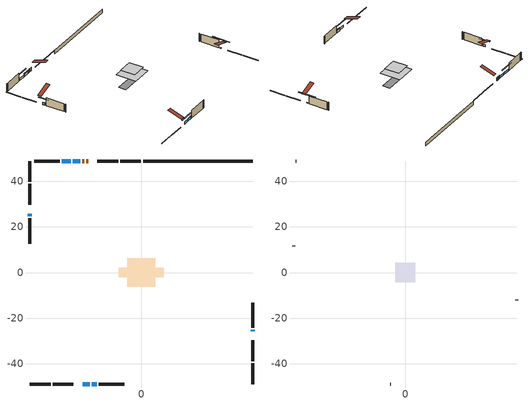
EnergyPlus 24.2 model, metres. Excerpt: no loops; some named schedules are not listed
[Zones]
conditioned space
 floor adiabatic (AdiabaticFloorConstruction): -6.21,-6.21 -6.21,6.21 6.21,6.21 6.21,-6.21 z3.05
 floor foundation (Slab1 construction): -9.85,-2.19 -9.85,2.19 9.85,2.19 9.85,-2.19 z-1.68
 wall outside (RimJoist1 construction): -0.13,48.96 -9.28,48.96 / -48.96,-48.96 -39.81,-48.96 / -48.96,48.96 -48.96,39.81 / 48.96,-48.96 48.96,-39.81 z0.61:0.91
 wall outside (RimJoist2 construction): -10.2,48.96 -19.24,48.96 / -38.88,-48.96 -29.85,-48.96 / -48.96,38.88 -48.96,29.85 / 48.96,-38.88 48.96,-29.85 z0.61:0.91
 wall outside (AdiabaticWallConstruction 1): -23.33,48.96 -24.17,48.96 / -25.1,48.96 -25.94,48.96 z0.61:2.64
 wall outside (AdiabaticWallConstruction): -26.87,48.96 -29.99,48.96 z0.61:1.97; -48.96,25.76 -48.96,24.67 z0.61:2.02; -25.76,-48.96 -22.7,-48.96 z0.61:1.93; 48.96,-25.76 48.96,-25.2 z0.61:0.97; -21.78,-48.96 -19.48,-48.96 z0.61:2.1; -30.92,48.96 -34.86,48.96 z0.61:1.89
 wall outside (Wall1 construction): -35.79,48.96 -46.89,48.96 / -18.55,-48.96 -7.46,-48.96 / -48.96,23.75 -48.96,12.65 / 48.96,-24.28 48.96,-13.18 z0.61:5.49
 wall foundation (FoundationWall1 construction): 0.8,48.96,-1.68 0.8,48.96,0.61 44.14,48.96,0.61 44.14,48.96,0.57 48.96,48.96,0.57 48.96,48.96,-1.68
 window (WindowConstruction): -26.87,48.96 -29.99,48.96 z0.61:1.97
 window (WindowConstruction 3): -48.96,25.76 -48.96,24.67 z0.61:2.02
 window (WindowConstruction 4): -25.76,-48.96 -22.7,-48.96 z0.61:1.93
 window (WindowConstruction 5): 48.96,-25.76 48.96,-25.21 z0.61:0.97
 window (WindowConstruction 1): -21.78,-48.96 -19.48,-48.96 z0.61:2.1
 window (WindowConstruction 2): -30.92,48.96 -34.86,48.96 z0.61:1.89
 door (Door): -23.33,48.96 -24.17,48.96 z0.61:2.64
 door (Door 1): -25.1,48.96 -25.94,48.96 z0.61:2.64
 ceiling adiabatic (AdiabaticFloorConstruction): 6.21,-6.21 6.21,6.21 -6.21,6.21 -6.21,-6.21 z3.05
attic - vented
 floor to conditioned space (Floor1 construction Reversed): -4.35,-4.35 -4.35,4.35 4.35,4.35 4.35,-4.35 z5.49
 wall outside (Wall3 construction): -47.82,48.96 -48.03,48.96 / -6.53,-48.96 -6.32,-48.96 / -48.96,11.72 -48.96,11.51 / 48.96,-12.25 48.96,-12.04 z0.61:5.49
 roof outside (Roof1 construction): -22.4,48.96,5.49 -22.4,40.48,8.31 -20.16,40.48,8.31 -20.16,48.96,5.49; -26.69,-48.96,5.49 -26.69,-40.48,8.31 -28.92,-40.48,8.31 -28.92,-48.96,5.49; -48.96,26.69,5.49 -40.48,26.69,8.31 -40.48,28.92,8.31 -48.96,28.92,5.49; 48.96,-26.69,5.49 40.48,-26.69,8.31 40.48,-28.92,8.31 48.96,-28.92,5.49
shading: -30.19,48.96 -26.66,48.96 -26.66,49.37 -30.19,49.37 z2.17; -48.96,22.03 -48.96,28.4 -49.37,28.4 -49.37,22.03 z4.66; -20.07,-48.96 -28.4,-48.96 -28.4,-49.37 -20.07,-49.37 z4.57; 48.96,-20.13 48.96,-30.84 49.37,-30.84 49.37,-20.13 z6.05; -19.28,-48.96 -21.98,-48.96 -21.98,-49.37 -19.28,-49.37 z2.3; -37.5,48.96 -28.28,48.96 -28.28,49.37 -37.5,49.37 z4.53
[Building]
Building 1: Terrain=Suburbs
[Site:Location]
Montreal Intl AP_QC: Latitude {deg}=45.47; Longitude {deg}=-73.74; Time Zone {hr}=-5; Elevation {m}=36; Keep Site Location Information=Yes
[Site:GroundTemperature:Shallow]
2.07863, -0.316383, -0.508184, 0.628371, 5.19101, 9.73239, 13.6695, 16.1636, 16.3755, 14.347, 10.5102, 6.10817
[Site:WaterMainsTemperature]
Calculation Method=Schedule; Temperature Schedule=mains temperature schedule
[Material] Roughness=Rough; Thermal Absorptance=0.9
Name | Thickness {m} | Conductivity {W/m-K} | Density {kg/m3} | Specific Heat {J/kg-K} | Solar Absorptance | Visible Absorptance
asphalt or fiberglass shingles | 0.00635 | 0.162714 | 1121.4 | 1465.45 | 0.84 | 0.84
ceiling loosefill ins | 0.254 | 0.0480833 | 16.02 | 1046.75 | 0.7 | 0.7
ceiling stud and cavity | 0.1397 | 0.547142 | 65.682 | 1177.47 | 0.7 | 0.7
concrete 4.0 in. | 0.1016 | 1.803125 | 2242.8 | 837.4 | 0.7 | 0.7
concrete 8.0 in. | 0.2032 | 1.803125 | 2242.8 | 837.4 | 0.7 | 0.7
door material | 0.04445 | 0.0451087 | 512.64 | 1214.23 | 0.7 | 0.7
door material 1 | 0.04445 | 0.188738 | 512.64 | 1214.23 | 0.7 | 0.7
exterior vertical ins | 0.0348425 | 0.029427 | 32.04 | 1214.23 | 0.7 | 0.7
floor covering | 0.0127 | 0.0433444 | 54.468 | 1339.84 | 0.6 | 0.6
floor rigid ins; wall rigid ins 1 | 0.512978 | 0.029427 | 32.04 | 1214.23 | 0.7 | 0.7
floor stud and cavity | 0.1397 | 1.75129 | 37.0049 | 1207.88 | 0.7 | 0.7
furniture material conditioned space 1 | 0.1524 | 0.115458 | 640.8 | 1214.23 | 0.6 | 0.6
gypsum board | 0.0127 | 0.160291 | 801 | 837.4 | 0.6 | 0.6
gypsum board 1 | 0.0127 | 0.160291 | 801 | 837.4 | 0.7 | 0.7
osb sheathing 0.5 in. | 0.0127 | 0.115458 | 512.64 | 1214.23 | 0.7 | 0.7
osb sheathing 0.75 in. | 0.01905 | 0.115458 | 512.64 | 1214.23 | 0.7 | 0.7
osb sheathing 2.0 in. | 0.0508 | 0.115458 | 512.64 | 1214.23 | 0.7 | 0.7
rim joist rigid ins; wall rigid ins | 0.051816 | 0.029427 | 32.04 | 1214.23 | 0.7 | 0.7
rim joist stud and cavity | 0.0508 | 0.0451784 | 125.044 | 1163.47 | 0.6 | 0.6
rim joist stud and cavity 1 | 0.0508 | 0.0407152 | 125.044 | 1163.47 | 0.6 | 0.6
wall stud and cavity | 0.1397 | 0.215597 | 139.0536 | 1170.24 | 0.7 | 0.7
wall stud and cavity 1 | 0.0889 | 6.1454 | 50.32683 | 1063.81 | 0.6 | 0.6
wall stud and cavity 2 | 0.0889 | 0.380278 | 52.3479 | 1209.89 | 0.7 | 0.7
wall stud and cavity 3 | 0.0889 | 0.391764 | 83.0341 | 1211.67 | 0.7 | 0.7
wood siding | 0.0254 | 0.102417 | 544.68 | 1172.36 | 0.4 | 0.4
wood siding 1 | 0.00254 | 0.102417 | 544.68 | 1172.36 | 0.4 | 0.4
wood siding 2; wood siding 3; wood siding 4 | 0.0254 | 0.102417 | 544.68 | 1172.36 | 0.7 | 0.7
[WindowMaterial:SimpleGlazingSystem]
Name | U-Factor {W/m2-K} | Solar Heat Gain Coefficient
WindowMaterial | 2.9236 | 0.66
WindowMaterial 1 | 2.91452 | 0.67
WindowMaterial 2 | 2.929848 | 0.66
WindowMaterial 3 | 2.92076 | 0.67
WindowMaterial 4 | 2.92644 | 0.66
WindowMaterial 5 | 3.07407 | 0.43
[Construction]
AdiabaticFloorConstruction: floor stud and cavity, floor rigid ins, osb sheathing 0.75 in., floor covering
AdiabaticWallConstruction: wood siding 3, wall rigid ins 1, wall stud and cavity 2, gypsum board
AdiabaticWallConstruction 1: wood siding 4, wall rigid ins 1, wall stud and cavity 2, gypsum board
Door: door material
Door 1: door material 1
Floor1 construction Reversed: gypsum board, ceiling stud and cavity, ceiling loosefill ins
FoundationWall1 construction: concrete 8.0 in., gypsum board 1
furniture construction conditioned space 1: furniture material conditioned space 1
PartitionWallConstruction: gypsum board, wall stud and cavity 3, gypsum board
RimJoist1 construction: wood siding 2, osb sheathing 2.0 in., rim joist stud and cavity
RimJoist2 construction: wood siding 2, rim joist rigid ins, osb sheathing 2.0 in., rim joist stud and cavity 1
Roof1 construction: asphalt or fiberglass shingles
Slab1 construction: concrete 4.0 in.
Wall1 construction: wood siding, wall rigid ins, osb sheathing 0.5 in., wall stud and cavity, gypsum board
Wall3 construction: wood siding 1, wall stud and cavity 1
WindowConstruction: WindowMaterial
WindowConstruction 1: WindowMaterial 1
WindowConstruction 2: WindowMaterial 2
WindowConstruction 3: WindowMaterial 3
WindowConstruction 4: WindowMaterial 4
WindowConstruction 5: WindowMaterial 5
[Zone] Multiplier=1; Part of Total Floor Area=Yes
Name | Volume {m3}
attic - vented | 34.7887
conditioned space | 600.8
[Space]
Name | Zone | Volume {m3}
attic - vented 1 | attic - vented | 34.7887
conditioned space 1 | conditioned space | 600.8
[ZoneInfiltration:EffectiveLeakageArea]
infil attic - vented 1: Zone or Space=attic - vented 1; Schedule=Always On Discrete; Effective Air Leakage Area {cm2}=3032.4; Stack Coefficient=0.000535698; Wind Coefficient=1.5638e-05
[ZoneMixing]
whole house fan mix: Zone or Space=attic - vented; Schedule=Always On Continuous; Design Flow Rate Calculation Method=Flow/Zone; Design Flow Rate {m3/s}=0; Source Zone or Space=conditioned space
[SurfaceProperty:ExposedFoundationPerimeter]
Slab1: Exposed Perimeter Calculation Method=TotalExposedPerimeter; Total Exposed Perimeter {m}=48.159
[InternalMass] Zone or ZoneList=conditioned space; Space or SpaceList=conditioned space 1
Name | Construction | Surface Area {m2}
furniture mass conditioned space 1 | furniture construction conditioned space 1 | 96.1241
partition wall mass | PartitionWallConstruction | 240.31
[Lights]
interior lighting: Zone or ZoneList or Space or SpaceList=conditioned space 1; Schedule=interior lighting schedule; Design Level Calculation Method=LightingLevel; Lighting Level {W}=343.2; Return Air Fraction=0; Fraction Radiant=0.6; Fraction Visible=0.2; Fraction Replaceable=1
[People]
occupants: Zone or ZoneList or Space or SpaceList=conditioned space 1; Number of People Schedule=occupants schedule; Number of People Calculation Method=People; Number of People=3; Fraction Radiant=0.314171; Sensible Heat Fraction=0.56303; Activity Level Schedule=occupants activity schedule; Carbon Dioxide Generation Rate {m3/s-W}=0; Enable ASHRAE 55 Comfort Warnings=No; Mean Radiant Temperature Calculation Type=EnclosureAveraged
[ElectricEquipment] Zone or ZoneList or Space or SpaceList=conditioned space 1; Design Level Calculation Method=EquipmentLevel
Name | Schedule | Design Level {W} | Fraction Latent | Fraction Radiant | Fraction Lost
clothes dryer | clothes dryer schedule | 140.772 | 0.015 | 0.081 | 0.85
clothes washer | clothes washer schedule | 32.1985 | 0.03 | 0.162 | 0.7
cooking range | cooking range schedule | 215.147 | 0.08 | 0.432 | 0.2
dishwasher | dishwasher schedule | 66.8632 | 0.3 | 0.18 | 0.4
fridge | fridge schedule | 72.9452 | 0 | 0.6 | 0
mech vent house fan | mech vent house fan schedule | 125 | 0 | 0 | 1
mech vent house fan cfis | mech vent house fan cfis schedule | 0 | 0 | 0 | 0
misc plug loads | misc plug loads schedule | 494.7 | 0.045 | 0.513 | 0.1
whole house fan | Always On Discrete | 0 | 0 | 0 | 1
[OtherEquipment] Zone or ZoneList or Space or SpaceList=conditioned space 1; Design Level Calculation Method=EquipmentLevel
Name | Fuel Type | Schedule | Design Level {W} | Fraction Latent | Fraction Radiant | Fraction Lost
clothes dryer 1 | Electricity | clothes dryer schedule | 0 | 0.015 | 0.081 | 0.85
cooking range 1 | Electricity | cooking range schedule | 0 | 0.08 | 0.432 | 0.2
general water use latent | None | general water use schedule | 62.594 | 1 | 0 | 0
general water use sensible | None | general water use schedule | -61.6891 | 0 | 0.6 | 0
mech vent house fan latent load | None | Always On Discrete | 0 | 1 | 0 | 0
mech vent house fan sensible load | None | Always On Discrete | 0 | 0 | 0 | 0
water heater energy adjustment1 | Electricity | Always On Discrete | 0.01 | 0 | 0 | 1
[ZoneInfiltration:DesignFlowRate] Zone or ZoneList or Space or SpaceList=conditioned space 1; Schedule=Always On Discrete; Design Flow Rate Calculation Method=Flow/Zone; Design Flow Rate {m3/s}=0
infil flow; natural vent flow; whole house fan flow
[ZoneControl:Thermostat]
conditioned space Thermostat: Zone or ZoneList=conditioned space; Control Type Schedule=conditioned space Thermostat Schedule; Control 1=conditioned space temperature setpoint; Temperature Difference Between Cutout And Setpoint {deltaC}=0
[ZoneHVAC:Baseboard:Convective:Electric]
electric baseboard: Availability Schedule=Always On Discrete; Heating Design Capacity {W}=12964.9; Efficiency=1
[Zone equipment]
conditioned space: electric baseboard
[Foundation:Kiva]
Foundation Kiva 1: Initial Indoor Air Temperature {C}=21; Wall Height Above Grade {m}=0.609996; Wall Depth Below Slab {m}=0.2032; Custom Block Material Name 1=exterior vertical ins; Custom Block Depth 1 {m}=2.28999; Custom Block X Position 1 {m}=0.2159; Custom Block Z Position 1 {m}=0
[Foundation:Kiva:Settings]
Soil Conductivity {W/m-K}=0.849921; Soil Density {kg/m3}=1842.3; Soil Specific Heat {J/kg-K}=418.7; Ground Solar Absorptivity=0.9; Ground Thermal Absorptivity=0.9; Ground Surface Roughness {m}=0.03; Far-Field Width {m}=40; Deep-Ground Boundary Condition=ZeroFlux; Deep-Ground Depth {m}=40; Minimum Cell Dimension {m}=0.2; Maximum Cell Growth Coefficient=3; Simulation Timestep=Timestep
[Exterior:Lights]
exterior lighting: Schedule=exterior lighting schedule; Design Level {W}=75.6
[EnergyManagementSystem:GlobalVariable]
infil_program_Qfan
infil_program_Qinf
natural_vent_program_Qnv
natural_vent_program_Qwhf
[EnergyManagementSystem:Sensor]
Name | Output:Variable or Output:Meter Index Key | Output:Variable or Output:Meter
airflow_gain | infil flow | Infiltration Sensible Heat Gain Energy
airflow_gain_1 | natural vent flow | Infiltration Sensible Heat Gain Energy
airflow_gain_2 | whole house fan flow | Infiltration Sensible Heat Gain Energy
airflow_loss | infil flow | Infiltration Sensible Heat Loss Energy
airflow_loss_1 | natural vent flow | Infiltration Sensible Heat Loss Energy
airflow_loss_2 | whole house fan flow | Infiltration Sensible Heat Loss Energy
clg_load_cond |  | Cooling:EnergyTransfer:Zone:CONDITIONED SPACE
clg_sp_s; clg_sp_s_1 | cooling setpoint | Schedule Value
clothes_dryer_exhaust_0_sch_s | clothes dryer exhaust 0 schedule | Schedule Value
conditioned_space_clg_unmet_s | conditioned space | Zone Cooling Setpoint Not Met Time
conditioned_space_htg_unmet_s | conditioned space | Zone Heating Setpoint Not Met Time
cool_season | cooling season schedule | Schedule Value
fridge_tin_s | conditioned space | Zone Mean Air Temperature
htg_load_cond |  | Heating:EnergyTransfer:Zone:CONDITIONED SPACE
htg_sp_s; htg_sp_s_1 | heating setpoint | Schedule Value
ig_ee_conv | clothes dryer | Electric Equipment Convective Heating Energy
ig_ee_conv_2 | cooking range | Electric Equipment Convective Heating Energy
ig_ee_conv_4 | fridge | Electric Equipment Convective Heating Energy
ig_ee_conv_5 | misc plug loads | Electric Equipment Convective Heating Energy
ig_ee_conv_6 | whole house fan | Electric Equipment Convective Heating Energy
ig_ee_rad | clothes dryer | Electric Equipment Radiant Heating Energy
ig_ee_rad_2 | cooking range | Electric Equipment Radiant Heating Energy
ig_ee_rad_4 | fridge | Electric Equipment Radiant Heating Energy
ig_ee_rad_5 | misc plug loads | Electric Equipment Radiant Heating Energy
ig_ee_rad_6 | whole house fan | Electric Equipment Radiant Heating Energy
ig_lgt_conv | interior lighting | Lights Convective Heating Energy
ig_lgt_rad | interior lighting | Lights Radiant Heating Energy
ig_lgt_vis | interior lighting | Lights Visible Radiation Heating Energy
ig_oe_conv | clothes dryer 1 | Other Equipment Convective Heating Energy
ig_oe_conv_1 | cooking range 1 | Other Equipment Convective Heating Energy
ig_oe_conv_2 | general water use latent | Other Equipment Convective Heating Energy
ig_oe_conv_3 | general water use sensible | Other Equipment Convective Heating Energy
ig_oe_conv_4 | water heater energy adjustment1 | Other Equipment Convective Heating Energy
ig_oe_rad | clothes dryer 1 | Other Equipment Radiant Heating Energy
ig_oe_rad_1 | cooking range 1 | Other Equipment Radiant Heating Energy
ig_oe_rad_2 | general water use latent | Other Equipment Radiant Heating Energy
ig_oe_rad_3 | general water use sensible | Other Equipment Radiant Heating Energy
ig_oe_rad_4 | water heater energy adjustment1 | Other Equipment Radiant Heating Energy
ig_ppl_conv | occupants | People Convective Heating Energy
ig_ppl_rad | occupants | People Radiant Heating Energy
im_conv | furniture mass conditioned space 1 | Surface Inside Face Convection Heat Gain Energy
im_conv_1 | partition wall mass | Surface Inside Face Convection Heat Gain Energy
im_ig | furniture mass conditioned space 1 | Surface Inside Face Internal Gains Radiation Heat Gain Energy
im_ig_1 | partition wall mass | Surface Inside Face Internal Gains Radiation Heat Gain Energy
im_lgt | furniture mass conditioned space 1 | Surface Inside Face Lights Radiation Heat Gain Energy
im_lgt_1 | partition wall mass | Surface Inside Face Lights Radiation Heat Gain Energy
im_sol | furniture mass conditioned space 1 | Surface Inside Face Solar Radiation Heat Gain Energy
im_sol_1 | partition wall mass | Surface Inside Face Solar Radiation Heat Gain Energy
im_surf | furniture mass conditioned space 1 | Surface Inside Face Net Surface Thermal Radiation Heat Gain Energy
im_surf_1 | partition wall mass | Surface Inside Face Net Surface Thermal Radiation Heat Gain Energy
mv_conv | mech vent house fan | Electric Equipment Convective Heating Energy
mv_conv_1 | mech vent house fan cfis | Electric Equipment Convective Heating Energy
mv_conv_2 | mech vent house fan latent load | Other Equipment Convective Heating Energy
mv_conv_3 | mech vent house fan sensible load | Other Equipment Convective Heating Energy
mv_rad | mech vent house fan | Electric Equipment Radiant Heating Energy
mv_rad_1 | mech vent house fan cfis | Electric Equipment Radiant Heating Energy
mv_rad_2 | mech vent house fan latent load | Other Equipment Radiant Heating Energy
mv_rad_3 | mech vent house fan sensible load | Other Equipment Radiant Heating Energy
natural_vent_s | natural vent schedule | Schedule Value
out_pb_s |  | Site Outdoor Air Barometric Pressure
out_wt_s |  | Site Outdoor Air Humidity Ratio
site_vw_s |  | Site Wind Speed
ss_back_out | Window1 | Surface Window Shortwave from Zone Back Out Window Heat Transfer Rate
ss_back_out_1 | Window10 | Surface Window Shortwave from Zone Back Out Window Heat Transfer Rate
ss_back_out_2 | Window11 | Surface Window Shortwave from Zone Back Out Window Heat Transfer Rate
ss_back_out_3 | Window14 | Surface Window Shortwave from Zone Back Out Window Heat Transfer Rate
ss_back_out_4 | Window4 | Surface Window Shortwave from Zone Back Out Window Heat Transfer Rate
ss_back_out_5 | Window6 | Surface Window Shortwave from Zone Back Out Window Heat Transfer Rate
ss_conv | Door1 | Surface Inside Face Convection Heat Gain Energy
ss_conv_1 | Door2 | Surface Inside Face Convection Heat Gain Energy
ss_conv_2 | Window1 | Surface Inside Face Convection Heat Gain Energy
ss_conv_3 | Window10 | Surface Inside Face Convection Heat Gain Energy
ss_conv_4 | Window11 | Surface Inside Face Convection Heat Gain Energy
ss_conv_5 | Window14 | Surface Inside Face Convection Heat Gain Energy
ss_conv_6 | Window4 | Surface Inside Face Convection Heat Gain Energy
ss_conv_7 | Window6 | Surface Inside Face Convection Heat Gain Energy
ss_ig | Door1 | Surface Inside Face Internal Gains Radiation Heat Gain Energy
ss_ig_1 | Door2 | Surface Inside Face Internal Gains Radiation Heat Gain Energy
ss_ig_2 | Window1 | Surface Inside Face Internal Gains Radiation Heat Gain Energy
ss_ig_3 | Window10 | Surface Inside Face Internal Gains Radiation Heat Gain Energy
ss_ig_4 | Window11 | Surface Inside Face Internal Gains Radiation Heat Gain Energy
ss_ig_5 | Window14 | Surface Inside Face Internal Gains Radiation Heat Gain Energy
ss_ig_6 | Window4 | Surface Inside Face Internal Gains Radiation Heat Gain Energy
ss_ig_7 | Window6 | Surface Inside Face Internal Gains Radiation Heat Gain Energy
ss_lgt | Door1 | Surface Inside Face Lights Radiation Heat Gain Energy
ss_lgt_1 | Door2 | Surface Inside Face Lights Radiation Heat Gain Energy
ss_sol | Door1 | Surface Inside Face Solar Radiation Heat Gain Energy
ss_sol_1 | Door2 | Surface Inside Face Solar Radiation Heat Gain Energy
ss_surf | Door1 | Surface Inside Face Net Surface Thermal Radiation Heat Gain Energy
ss_surf_1 | Door2 | Surface Inside Face Net Surface Thermal Radiation Heat Gain Energy
ss_surf_2 | Window1 | Surface Inside Face Net Surface Thermal Radiation Heat Gain Energy
ss_surf_3 | Window10 | Surface Inside Face Net Surface Thermal Radiation Heat Gain Energy
ss_surf_4 | Window11 | Surface Inside Face Net Surface Thermal Radiation Heat Gain Energy
ss_surf_5 | Window14 | Surface Inside Face Net Surface Thermal Radiation Heat Gain Energy
ss_surf_6 | Window4 | Surface Inside Face Net Surface Thermal Radiation Heat Gain Energy
ss_surf_7 | Window6 | Surface Inside Face Net Surface Thermal Radiation Heat Gain Energy
ss_trans_in | Window1 | Surface Window Transmitted Solar Radiation Rate
ss_trans_in_1 | Window10 | Surface Window Transmitted Solar Radiation Rate
ss_trans_in_2 | Window11 | Surface Window Transmitted Solar Radiation Rate
ss_trans_in_3 | Window14 | Surface Window Transmitted Solar Radiation Rate
ss_trans_in_4 | Window4 | Surface Window Transmitted Solar Radiation Rate
ss_trans_in_5 | Window6 | Surface Window Transmitted Solar Radiation Rate
ss_trans_out | Window1 | Surface Inside Face Initial Transmitted Diffuse Transmitted Out Window Solar Radiation Rate
ss_trans_out_1 | Window10 | Surface Inside Face Initial Transmitted Diffuse Transmitted Out Window Solar Radiation Rate
ss_trans_out_2 | Window11 | Surface Inside Face Initial Transmitted Diffuse Transmitted Out Window Solar Radiation Rate
ss_trans_out_3 | Window14 | Surface Inside Face Initial Transmitted Diffuse Transmitted Out Window Solar Radiation Rate
ss_trans_out_4 | Window4 | Surface Inside Face Initial Transmitted Diffuse Transmitted Out Window Solar Radiation Rate
ss_trans_out_5 | Window6 | Surface Inside Face Initial Transmitted Diffuse Transmitted Out Window Solar Radiation Rate
s_conv | Floor1 | Surface Inside Face Convection Heat Gain Energy
s_conv_1 | FoundationWall1 | Surface Inside Face Convection Heat Gain Energy
s_conv_10 | RimJoist2:270 | Surface Inside Face Convection Heat Gain Energy
s_conv_11 | RimJoist2:90 | Surface Inside Face Convection Heat Gain Energy
s_conv_12 | Slab1 | Surface Inside Face Convection Heat Gain Energy
s_conv_13 | Wall1:0 | Surface Inside Face Convection Heat Gain Energy
s_conv_14 | Wall1:180 | Surface Inside Face Convection Heat Gain Energy
s_conv_15 | Wall1:270 | Surface Inside Face Convection Heat Gain Energy
s_conv_16 | Wall1:90 | Surface Inside Face Convection Heat Gain Energy
s_conv_2 | inferred conditioned ceiling | Surface Inside Face Convection Heat Gain Energy
s_conv_3 | inferred conditioned floor | Surface Inside Face Convection Heat Gain Energy
s_conv_4 | RimJoist1:0 | Surface Inside Face Convection Heat Gain Energy
s_conv_5 | RimJoist1:180 | Surface Inside Face Convection Heat Gain Energy
s_conv_6 | RimJoist1:270 | Surface Inside Face Convection Heat Gain Energy
s_conv_7 | RimJoist1:90 | Surface Inside Face Convection Heat Gain Energy
s_conv_8 | RimJoist2:0 | Surface Inside Face Convection Heat Gain Energy
s_conv_9 | RimJoist2:180 | Surface Inside Face Convection Heat Gain Energy
s_ig | Floor1 | Surface Inside Face Internal Gains Radiation Heat Gain Energy
s_ig_1 | FoundationWall1 | Surface Inside Face Internal Gains Radiation Heat Gain Energy
s_ig_10 | RimJoist2:270 | Surface Inside Face Internal Gains Radiation Heat Gain Energy
s_ig_11 | RimJoist2:90 | Surface Inside Face Internal Gains Radiation Heat Gain Energy
s_ig_12 | Slab1 | Surface Inside Face Internal Gains Radiation Heat Gain Energy
s_ig_13 | Wall1:0 | Surface Inside Face Internal Gains Radiation Heat Gain Energy
s_ig_14 | Wall1:180 | Surface Inside Face Internal Gains Radiation Heat Gain Energy
s_ig_15 | Wall1:270 | Surface Inside Face Internal Gains Radiation Heat Gain Energy
s_ig_16 | Wall1:90 | Surface Inside Face Internal Gains Radiation Heat Gain Energy
s_ig_2 | inferred conditioned ceiling | Surface Inside Face Internal Gains Radiation Heat Gain Energy
s_ig_3 | inferred conditioned floor | Surface Inside Face Internal Gains Radiation Heat Gain Energy
s_ig_4 | RimJoist1:0 | Surface Inside Face Internal Gains Radiation Heat Gain Energy
s_ig_5 | RimJoist1:180 | Surface Inside Face Internal Gains Radiation Heat Gain Energy
s_ig_6 | RimJoist1:270 | Surface Inside Face Internal Gains Radiation Heat Gain Energy
s_ig_7 | RimJoist1:90 | Surface Inside Face Internal Gains Radiation Heat Gain Energy
s_ig_8 | RimJoist2:0 | Surface Inside Face Internal Gains Radiation Heat Gain Energy
s_ig_9 | RimJoist2:180 | Surface Inside Face Internal Gains Radiation Heat Gain Energy
s_lgt | Floor1 | Surface Inside Face Lights Radiation Heat Gain Energy
s_lgt_1 | FoundationWall1 | Surface Inside Face Lights Radiation Heat Gain Energy
s_lgt_10 | RimJoist2:270 | Surface Inside Face Lights Radiation Heat Gain Energy
s_lgt_11 | RimJoist2:90 | Surface Inside Face Lights Radiation Heat Gain Energy
s_lgt_12 | Slab1 | Surface Inside Face Lights Radiation Heat Gain Energy
s_lgt_13 | Wall1:0 | Surface Inside Face Lights Radiation Heat Gain Energy
s_lgt_14 | Wall1:180 | Surface Inside Face Lights Radiation Heat Gain Energy
s_lgt_15 | Wall1:270 | Surface Inside Face Lights Radiation Heat Gain Energy
s_lgt_16 | Wall1:90 | Surface Inside Face Lights Radiation Heat Gain Energy
s_lgt_2 | inferred conditioned ceiling | Surface Inside Face Lights Radiation Heat Gain Energy
s_lgt_3 | inferred conditioned floor | Surface Inside Face Lights Radiation Heat Gain Energy
s_lgt_4 | RimJoist1:0 | Surface Inside Face Lights Radiation Heat Gain Energy
s_lgt_5 | RimJoist1:180 | Surface Inside Face Lights Radiation Heat Gain Energy
s_lgt_6 | RimJoist1:270 | Surface Inside Face Lights Radiation Heat Gain Energy
s_lgt_7 | RimJoist1:90 | Surface Inside Face Lights Radiation Heat Gain Energy
s_lgt_8 | RimJoist2:0 | Surface Inside Face Lights Radiation Heat Gain Energy
s_lgt_9 | RimJoist2:180 | Surface Inside Face Lights Radiation Heat Gain Energy
s_sol | Floor1 | Surface Inside Face Solar Radiation Heat Gain Energy
s_sol_1 | FoundationWall1 | Surface Inside Face Solar Radiation Heat Gain Energy
s_sol_10 | RimJoist2:270 | Surface Inside Face Solar Radiation Heat Gain Energy
s_sol_11 | RimJoist2:90 | Surface Inside Face Solar Radiation Heat Gain Energy
s_sol_12 | Slab1 | Surface Inside Face Solar Radiation Heat Gain Energy
s_sol_13 | Wall1:0 | Surface Inside Face Solar Radiation Heat Gain Energy
s_sol_14 | Wall1:180 | Surface Inside Face Solar Radiation Heat Gain Energy
s_sol_15 | Wall1:270 | Surface Inside Face Solar Radiation Heat Gain Energy
s_sol_16 | Wall1:90 | Surface Inside Face Solar Radiation Heat Gain Energy
s_sol_2 | inferred conditioned ceiling | Surface Inside Face Solar Radiation Heat Gain Energy
s_sol_3 | inferred conditioned floor | Surface Inside Face Solar Radiation Heat Gain Energy
s_sol_4 | RimJoist1:0 | Surface Inside Face Solar Radiation Heat Gain Energy
s_sol_5 | RimJoist1:180 | Surface Inside Face Solar Radiation Heat Gain Energy
s_sol_6 | RimJoist1:270 | Surface Inside Face Solar Radiation Heat Gain Energy
s_sol_7 | RimJoist1:90 | Surface Inside Face Solar Radiation Heat Gain Energy
